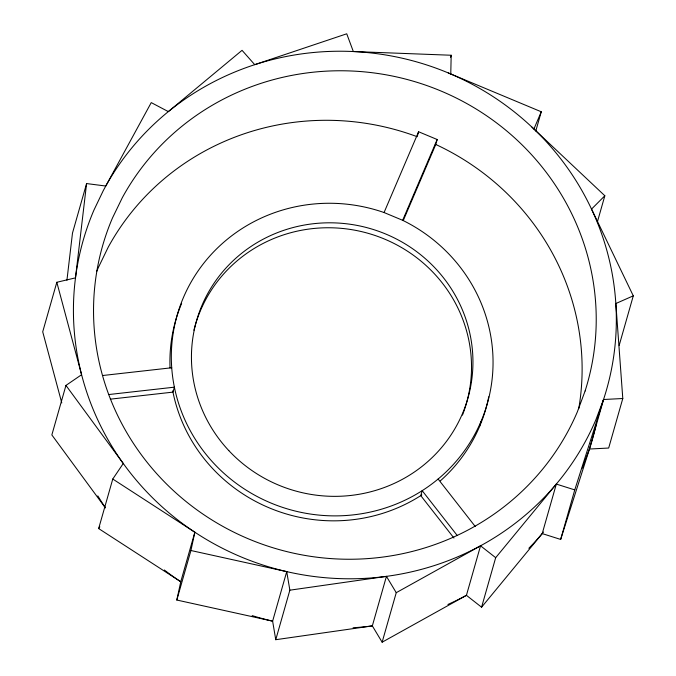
<?xml version="1.0" encoding="UTF-8"?>
<svg xmlns="http://www.w3.org/2000/svg" width="676" height="676" viewBox="0 0 676 676"><rect width="100%" height="100%" fill="white"/><g stroke="black" fill="none" stroke-linecap="round" stroke-linejoin="round"><path stroke-width="1.01" d="M448.315 72.957L450.774 73.997A272.124 263.091 15.9 0 1 603.533 399.516L595.852 419.838A272.124 263.091 15.9 0 1 241.45 557.066A272.124 263.091 15.9 0 1 93.905 210.177L103.318 190.531L151.247 102.608L168.324 111.608L242.05 50.328L254.734 64.668L346.737 33.8L353.328 51.528L451.179 55.246L450.774 73.98L541.265 111.777L535.798 130.983M66.932 280.236L72.484 233.085L86.587 183.568L105.76 186.027A272.124 263.091 15.9 0 1 450.774 73.997M86.587 183.568L75.484 277.861L56.818 282.281L42.715 331.806L61.769 402.904M275.757 639.699L289.86 590.182L386.435 576.366L372.332 625.892L275.757 639.699L272.622 621.151L176.808 600.034L180.754 581.757L194.865 532.232L112.765 479.039L123.26 463.499L65.952 385.413L81.593 374.715L56.818 282.281M176.808 600.034L190.919 550.509L194.865 532.232M65.952 385.413L51.849 434.938L105.422 507.93M164.336 569.995A272.124 263.091 15.9 0 0 180.762 581.74L98.654 528.564L112.765 479.039M190.919 550.509L286.725 571.634L272.622 621.151A272.124 263.091 15.9 0 1 252.148 615.599M403.302 220.444L435.767 144.47L437.178 139.518L418.588 131.752L417.176 136.704A251.962 243.605 15.9 0 0 108.219 247.196L98.392 267.468A251.962 243.605 15.9 0 0 96.837 271.186M450.605 57.274L451.179 55.246M372.332 625.892L382.134 642.2L396.246 592.683L480.543 545.811L495.685 557.683L481.582 607.2L466.432 595.328A272.124 263.091 15.9 0 1 447.909 604.471M479.504 426.649L480.915 421.697M480.543 545.811L466.432 595.328L382.134 642.2M597.347 222.032L604.834 195.761L531.995 127.164M542.22 533.601L556.323 484.075L574.761 489.906L560.658 539.431L542.22 533.601L481.582 607.2M560.658 539.431L589.438 449.033L603.55 399.508L622.79 398.51L615.836 303.532L633.285 295.843L591.534 209.104L604.834 195.761M619.182 345.36L633.285 295.843M622.79 398.51L608.679 448.036L589.438 449.033M574.761 489.906L603.55 399.508M582.273 468.13L589.43 449.033A272.124 263.091 15.9 0 0 596.156 424.596M437.178 139.518L402.659 220.3A161.26 155.903 15.9 0 1 427.663 487.007A161.26 155.903 15.9 0 1 173.217 380.732A161.26 155.903 15.9 0 1 384.061 212.534L418.588 131.752M533.922 128.981L541.265 111.777M98.654 528.564L99.82 526.832M495.685 557.683L556.323 484.075M102.803 375.501L171.721 367.761M108.599 394.564L174.383 387.171L172.971 392.122L110.315 399.161M384.061 212.534L402.659 220.3M435.192 144.199L435.767 144.47A251.962 243.605 15.9 0 1 578.74 408.726M438.116 479.03L475.186 526.435M457.297 535.586L422.179 490.675L420.768 495.626L453.942 538.037M386.435 576.366L396.246 592.683M286.725 571.634L289.86 590.182M488.74 396.787A161.26 155.903 15.9 0 1 440.338 480.856M421.816 494.95A161.26 155.903 15.9 0 1 172.726 390.905M170.039 367.955A161.26 155.903 15.9 0 1 181.641 303.372M193.911 330.234A141.098 136.417 15.9 0 1 372.138 234.53A141.098 136.417 15.9 0 1 462.46 415.098M543.47 532.071A272.124 263.091 15.9 0 1 528.843 548.295M372.324 625.875A272.124 263.091 15.9 0 1 353.092 627.759M105.05 507.127A272.124 263.091 15.9 0 1 97.817 495.888M585.112 390.981L577.262 412.073A251.962 243.605 15.9 0 1 249.106 539.135A251.962 243.605 15.9 0 1 112.495 217.942L122.322 197.679A251.962 243.605 15.9 0 1 440.651 90.88A251.962 243.605 15.9 0 1 585.112 390.981M228.843 450.63A141.098 136.417 15.9 0 0 466.617 402.44A141.098 136.417 15.9 0 0 301.107 225.666A141.098 136.417 15.9 0 0 228.843 450.63"/></g></svg>
